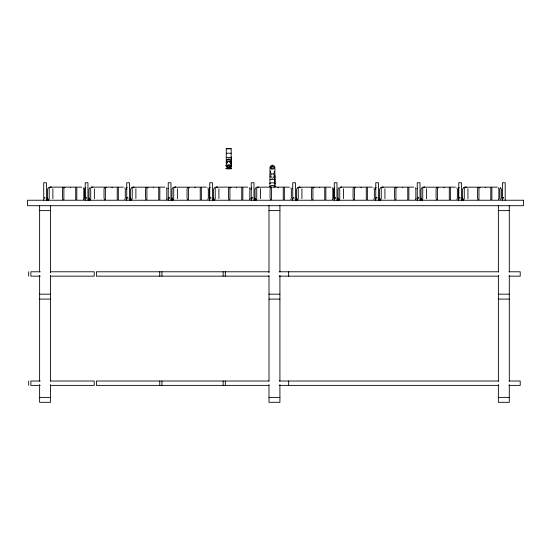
<?xml version="1.0" encoding="UTF-8"?>
<svg xmlns="http://www.w3.org/2000/svg" width="551" height="551" viewBox="0 0 551 551"><rect width="100%" height="100%" fill="white"/><g stroke="black" fill="none" stroke-linecap="round" stroke-linejoin="round"><path stroke-width="0.83" d="M52.875 188.752L52.875 198.622M94.386 188.752L94.386 198.622M135.89 188.752L135.89 198.622M177.394 188.752L177.394 198.622M218.905 188.752L218.905 198.622M260.409 188.752L260.409 198.622M301.92 188.752L301.92 198.622M343.425 188.752L343.425 198.622M384.935 188.752L384.935 198.622M426.44 188.752L426.44 198.622M467.944 188.752L467.944 198.622M126.62 198.05L126.331 199.145M251.139 198.05L250.857 199.145M375.658 198.05L375.376 199.145M75.721 199.6L75.721 187.767M117.225 199.6L117.225 187.767M158.736 199.6L158.736 187.767M200.24 199.6L200.24 187.767M241.751 199.6L241.751 187.767M283.255 199.6L283.255 187.767M324.766 199.6L324.766 187.767M366.27 199.6L366.27 187.767M407.774 199.6L407.774 187.767M449.285 199.6L449.285 187.767M490.789 199.6L490.789 187.767M63.882 187.767L63.882 199.6M105.393 187.767L105.393 199.6M146.897 187.767L146.897 199.6M188.408 187.767L188.408 199.6M229.912 187.767L229.912 199.6M271.423 187.767L271.423 199.6M312.927 187.767L312.927 199.6M354.431 187.767L354.431 199.6M395.942 187.767L395.942 199.6M437.446 187.767L437.446 199.6M478.957 187.767L478.957 199.6M76.816 199.6L76.816 187.767M118.32 199.6L118.32 187.767M159.831 199.6L159.831 187.767M201.335 199.6L201.335 187.767M242.839 199.6L242.839 187.767M284.35 199.6L284.35 187.767M325.855 199.6L325.855 187.767M367.365 199.6L367.365 187.767M408.87 199.6L408.87 187.767M450.381 199.6L450.381 187.767M491.885 199.6L491.885 187.767M49.204 188.222L49.204 199.145M90.708 188.222L90.708 199.145M132.212 188.222L132.212 199.145M173.723 188.222L173.723 199.145M215.227 188.222L215.227 199.145M256.738 188.222L256.738 199.145M298.243 188.222L298.243 199.145M339.753 188.222L339.753 199.145M381.258 188.222L381.258 199.145M422.762 188.222L422.762 199.145M464.273 188.222L464.273 199.145M84.826 199.145L84.826 188.222M167.841 199.145L168.055 198.622M209.346 199.145L209.346 188.222M292.361 199.145L292.574 198.622M333.865 199.145L333.865 188.222M416.88 199.145L417.093 198.622M458.391 199.145L458.391 188.222M499.895 199.145L499.895 188.222M62.945 187.423L62.518 189.317L62.518 198.05L62.945 199.944M104.456 187.423L104.022 189.317L104.022 198.05L104.456 199.944M145.96 187.423L145.533 189.317L145.533 198.05L145.96 199.944M187.471 187.423L187.037 189.317L187.037 198.05L187.471 199.944M228.975 187.423L228.548 189.317L228.548 198.05L228.975 199.944M270.479 187.423L270.052 189.317L270.052 198.05L270.479 199.944M311.99 187.423L311.556 189.317L311.556 198.05L311.99 199.944M353.494 187.423L353.067 189.317L353.067 198.05L353.494 199.944M395.005 187.423L394.571 189.317L394.571 198.05L395.005 199.944M436.509 187.423L436.082 189.317L436.082 198.05L436.509 199.944M478.02 187.423L477.586 189.317L477.586 198.05L478.02 199.944M83.353 199.6L83.8 198.05L83.8 189.317L83.353 187.767M124.857 199.6L125.311 198.05L125.311 189.317L124.857 187.767M166.368 199.6L166.815 198.05L166.815 189.317L166.368 187.767M207.872 199.6L208.326 198.05L208.326 189.317L207.872 187.767M249.376 199.6L249.83 198.05L249.83 189.317L249.376 187.767M290.887 199.6L291.341 198.05L291.341 189.317L290.887 187.767M332.391 199.6L332.845 198.05L332.845 189.317L332.391 187.767M373.902 199.6L374.349 198.05L374.349 189.317L373.902 187.767M415.406 199.6L415.86 198.05L415.86 189.317L415.406 187.767M456.917 199.6L457.364 198.05L457.364 189.317L456.917 187.767M498.421 199.6L498.875 198.05L498.875 189.317L498.421 187.767M500.79 199.6L501.431 198.05L501.431 189.317L500.336 187.423M64.742 187.767L65.025 187.423M106.247 187.767L106.536 187.423M147.758 187.767L148.04 187.423M189.262 187.767L189.551 187.423M230.773 187.767L231.055 187.423M313.788 187.767L314.07 187.423M355.292 187.767L355.574 187.423M396.796 187.767L397.085 187.423M438.307 187.767L438.589 187.423M479.811 187.767L480.1 187.423M64.109 187.767L64.412 187.423M105.613 187.767L105.916 187.423M147.124 187.767L147.427 187.423M188.628 187.767L188.931 187.423M230.139 187.767L230.435 187.423M313.147 187.767L313.45 187.423M354.658 187.767L354.961 187.423M396.162 187.767L396.465 187.423M437.673 187.767L437.976 187.423M479.177 187.767L479.48 187.423M48.578 187.423L47.482 189.317L47.482 200.24M90.082 187.423L88.993 189.317L88.993 200.24M131.593 187.423L130.497 189.317L130.497 200.24M173.097 187.423L172.008 189.317L172.008 200.24M214.608 187.423L213.512 189.317L213.512 200.24M256.112 187.423L255.017 189.317L255.017 200.24M297.616 187.423L296.528 189.317L296.528 200.24M339.127 187.423L338.032 189.317L338.032 200.24M380.631 187.423L379.543 189.317L379.543 200.24M422.142 187.423L421.047 189.317L421.047 200.24M463.646 187.423L462.558 189.317L462.558 200.24M298.718 187.767L299.703 187.202M464.748 187.767L465.698 187.202M50.024 187.423L51.119 187.133M133.053 187.423L133.673 187.202L133.149 187.423M174.55 187.423L175.748 187.133L174.371 187.423M174.564 187.423L175.087 187.202M216.054 187.423L217.252 187.133M257.565 187.423L258.102 187.202M299.083 187.423L299.606 187.202M340.573 187.423L341.117 187.202M382.084 187.423L382.621 187.202M423.602 187.423L424.759 187.133L423.409 187.423M465.113 187.423L466.298 187.133M49.852 187.423L50.658 187.202M91.356 187.423L92.733 187.133M91.638 187.423L92.134 187.202M132.86 187.423L134.237 187.133M174.653 187.423L175.184 187.202M215.875 187.423L216.688 187.202M257.386 187.423L258.763 187.133M257.668 187.423L258.192 187.202M298.89 187.423L300.267 187.133M340.401 187.423L341.772 187.133M340.683 187.423L341.207 187.202M381.905 187.423L383.282 187.133M382.187 187.423L382.718 187.202M423.698 187.423L424.222 187.202M464.92 187.423L466.015 187.133M272.118 166.285L272.635 166.257M50.375 187.202L51.222 187.133M132.116 187.202L164.777 187.133M173.627 187.202L206.288 187.133M216.405 187.202L217.149 187.133M256.642 187.202L271.133 187.133M298.146 187.202L330.807 187.133M422.665 187.202L455.326 187.133M464.176 187.202L497.319 187.14M226.275 166.106L226.275 148.687L231.179 148.687L231.179 168.696M226.275 148.722L231.179 148.722M226.275 153.233L231.179 153.233M226.275 157.476L231.179 157.476M226.275 160.038L231.179 160.038M226.275 162.125L227.907 162.125M229.547 162.125L231.179 162.125M269.969 174.922L271.602 174.922M273.234 174.922L274.873 174.922M269.969 176.85L271.602 176.85M273.234 176.85L274.873 176.85M269.969 179.481L274.873 179.481M49.666 187.133L65.135 187.133M65.721 187.133L81.762 187.133M91.177 187.133L123.272 187.133M215.696 187.133L231.165 187.133M231.744 187.133L247.792 187.133M273.923 187.133L289.303 187.133M340.215 187.133L355.684 187.133M356.27 187.133L372.318 187.133M381.726 187.133L413.822 187.133M39.617 210.613L50.534 210.613M268.998 210.613L279.915 210.613M498.373 210.613L509.296 210.613M40.223 271.781L30.877 271.781L30.877 276.154L40.223 276.154M50.416 271.781L94.228 271.781L94.228 276.154L50.416 276.154M268.964 271.781L96.411 271.781L96.411 276.154L268.964 276.154M279.24 271.781L498.703 271.781M509.028 271.781L520.22 271.781L520.22 276.154L509.028 276.154M279.24 276.154L498.703 276.154M39.617 294.172L50.534 294.172M268.998 294.172L279.915 294.172M498.373 294.172L509.296 294.172M39.617 299.09L50.534 299.09M268.998 299.09L279.915 299.09M498.373 299.09L509.296 299.09M40.223 381.01L30.877 381.01L30.877 385.383L40.223 385.383M50.416 381.01L94.228 381.01L94.228 385.383L50.416 385.383M268.964 381.01L96.411 381.01L96.411 385.383L268.964 385.383M279.24 381.01L498.703 381.01M509.028 381.01L520.22 381.01L520.22 385.383L509.028 385.383M279.24 385.383L498.703 385.383M39.617 397.395L50.534 397.395M268.998 397.395L279.915 397.395M498.373 397.395L509.296 397.395M458.831 187.423L459.279 187.767M375.816 187.423L376.264 187.767M334.305 187.423L334.76 187.767M251.29 187.423L251.745 187.767M209.786 187.423L210.241 187.767M126.771 187.423L127.226 187.767M85.267 187.423L85.715 187.767M485.514 187.423L485.762 187.767M444.003 187.423L444.251 187.767M402.499 187.423L402.747 187.767M360.988 187.423L361.236 187.767M319.484 187.423L319.732 187.767M277.973 187.423L278.227 187.767M236.469 187.423L236.716 187.767M194.964 187.423L195.212 187.767M153.453 187.423L153.701 187.767M111.949 187.423L112.197 187.767M70.438 187.423L70.686 187.767M416.88 188.222L417.093 188.752M375.376 188.222L375.658 189.317M292.361 188.222L292.574 188.752M250.857 188.222L251.139 189.317M167.841 188.222L168.055 188.752M126.331 188.222L126.62 189.317M274.873 175.624L275.004 184.13M231.179 157.001L231.31 165.617A2.982 0.42 0 0 1 230.835 166.12M509.296 205.702L509.296 272.008M509.296 275.417L509.296 381.154M509.296 384.57L509.296 402.313L498.373 402.313L498.373 384.57M505.198 200.24L505.198 182.76L502.471 182.76L502.471 200.24M498.373 205.702L498.373 272.008M498.373 275.417L498.373 381.154M461.511 200.24L461.511 182.76L458.783 182.76L458.783 200.24M420 200.24L420 182.76L417.272 182.76L417.272 200.24M378.496 200.24L378.496 182.76L375.768 182.76L375.768 200.24M336.985 200.24L336.985 182.76L334.264 182.76L334.264 200.24M295.481 200.24L295.481 182.76L292.753 182.76L292.753 200.24M288.655 271.781L288.655 276.154M288.655 381.01L288.655 385.383M279.915 205.702L279.915 272.008M279.915 275.417L279.915 381.154M279.915 384.57L279.915 402.313L268.998 402.313L268.998 384.57M274.873 166.932L274.873 185.887M269.969 166.932L269.969 184.089M268.998 205.702L268.998 272.855M268.998 275.417L268.998 381.154M253.977 200.24L253.977 182.76L251.249 182.76L251.249 200.24M225.304 271.781L225.304 276.154M225.304 381.01L225.304 385.383M223.121 271.781L223.121 276.154M223.121 381.01L223.121 385.383M212.466 200.24L212.466 182.76L209.738 182.76L209.738 200.24M170.962 200.24L170.962 182.76L168.234 182.76L168.234 200.24M161.953 271.781L161.953 276.154M161.953 381.01L161.953 385.383M159.762 271.781L159.762 276.154M159.762 381.01L159.762 385.383M129.451 200.24L129.451 182.76L126.723 182.76L126.723 200.24M87.946 200.24L87.946 182.76L85.219 182.76L85.219 200.24M50.534 205.702L50.534 272.855M50.534 275.417L50.534 381.154M50.534 384.57L50.534 402.313L39.617 402.313L39.617 384.57M46.436 200.24L46.436 182.76L43.715 182.76L43.715 200.24M39.617 205.702L39.617 272.008M39.617 275.417L39.617 381.154M28.693 271.781L28.693 276.154M28.693 381.01L28.693 385.383M273.296 177.677A0.985 0.95 0 0 1 271.595 177.801M274.164 171.072A2.004 1.935 0 0 1 272.428 173.978A2.004 1.935 0 0 1 270.693 171.072M269.838 184.13A2.982 0.868 0 0 1 272.029 182.836A2.982 0.868 0 0 1 275.3 183.917M227.756 159.7A0.985 0.964 0 0 1 227.832 159.459M227.976 159.246A0.985 0.964 0 0 1 228.396 158.97M228.899 158.929A0.985 0.964 0 0 1 229.643 159.563M226.798 163.909A2.004 1.977 0 0 1 228.734 161.422A2.004 1.977 0 0 1 230.676 163.909M226.619 166.12A2.982 0.42 0 0 1 226.619 165.527M231.606 168.372A2.982 0.42 0 0 1 228.341 168.895A2.982 0.42 0 0 1 226.144 168.275M44.452 197.664L44.982 198.05L44.452 197.664M85.956 197.664L86.486 198.05L85.956 197.664M127.467 197.664L127.997 198.05L127.467 197.664M168.971 197.664L169.501 198.05L168.971 197.664M210.482 197.664L211.012 198.05L210.482 197.664M251.986 197.664L252.516 198.05L251.986 197.664M293.49 197.664L294.02 198.05L293.49 197.664M335.001 197.664L335.531 198.05L335.001 197.664M376.505 197.664L377.036 198.05L376.505 197.664M418.016 197.664L418.546 198.05L418.016 197.664M459.52 197.664L460.051 198.05L459.52 197.664M503.215 197.664L503.745 198.05L503.215 197.664M92.058 187.202L91.535 187.423L92.072 187.202M228.686 165.679L228.431 165.72A0.992 0.971 0 0 0 227.956 167.249A0.992 0.971 0 0 0 229.574 167.16A0.992 0.971 0 0 0 228.94 165.693L228.686 165.679A0.978 0.964 0 0 0 227.859 167.111A0.978 0.964 0 0 0 229.512 167.208A0.978 0.964 0 0 0 228.899 165.693L228.644 165.679M523.45 200.24L27.55 200.24L27.55 205.702L523.45 205.702L523.45 200.24M272.593 166.257L272.339 166.244A0.978 0.95 0 0 0 271.553 167.649A0.978 0.95 0 0 0 273.206 167.745A0.978 0.95 0 0 0 272.593 166.257M463.646 199.944L462.558 198.05A2.183 2.183 0 0 0 463.646 199.944M422.142 199.944L421.047 198.05A2.183 2.183 0 0 0 422.142 199.944M380.631 199.944L379.543 198.05A2.183 2.183 0 0 0 380.631 199.944M339.127 199.944L338.032 198.05A2.183 2.183 0 0 0 339.127 199.944M297.616 199.944L296.528 198.05A2.183 2.183 0 0 0 297.616 199.944M256.112 199.944L255.017 198.05A2.183 2.183 0 0 0 256.112 199.944M214.608 199.944L213.512 198.05A2.183 2.183 0 0 0 214.608 199.944M173.097 199.944L172.008 198.05A2.183 2.183 0 0 0 173.097 199.944M131.593 199.944L130.497 198.05A2.183 2.183 0 0 0 131.593 199.944M90.082 199.944L88.993 198.05A2.183 2.183 0 0 0 90.082 199.944M48.578 199.944L47.482 198.05A2.183 2.183 0 0 0 48.578 199.944M271.423 168.875A2.004 1.935 0 0 0 274.432 167.194A2.004 1.935 0 0 0 271.423 165.514A2.004 1.935 0 0 0 271.423 168.875M270.927 187.016A2.982 0.868 0 0 0 275.404 186.259A2.982 0.868 0 0 0 270.927 185.508A2.982 0.868 0 0 0 270.927 187.016M227.735 168.358A2.004 1.977 0 0 0 230.745 166.65A2.004 1.977 0 0 0 227.735 164.935A2.004 1.977 0 0 0 227.735 168.358"/></g></svg>
